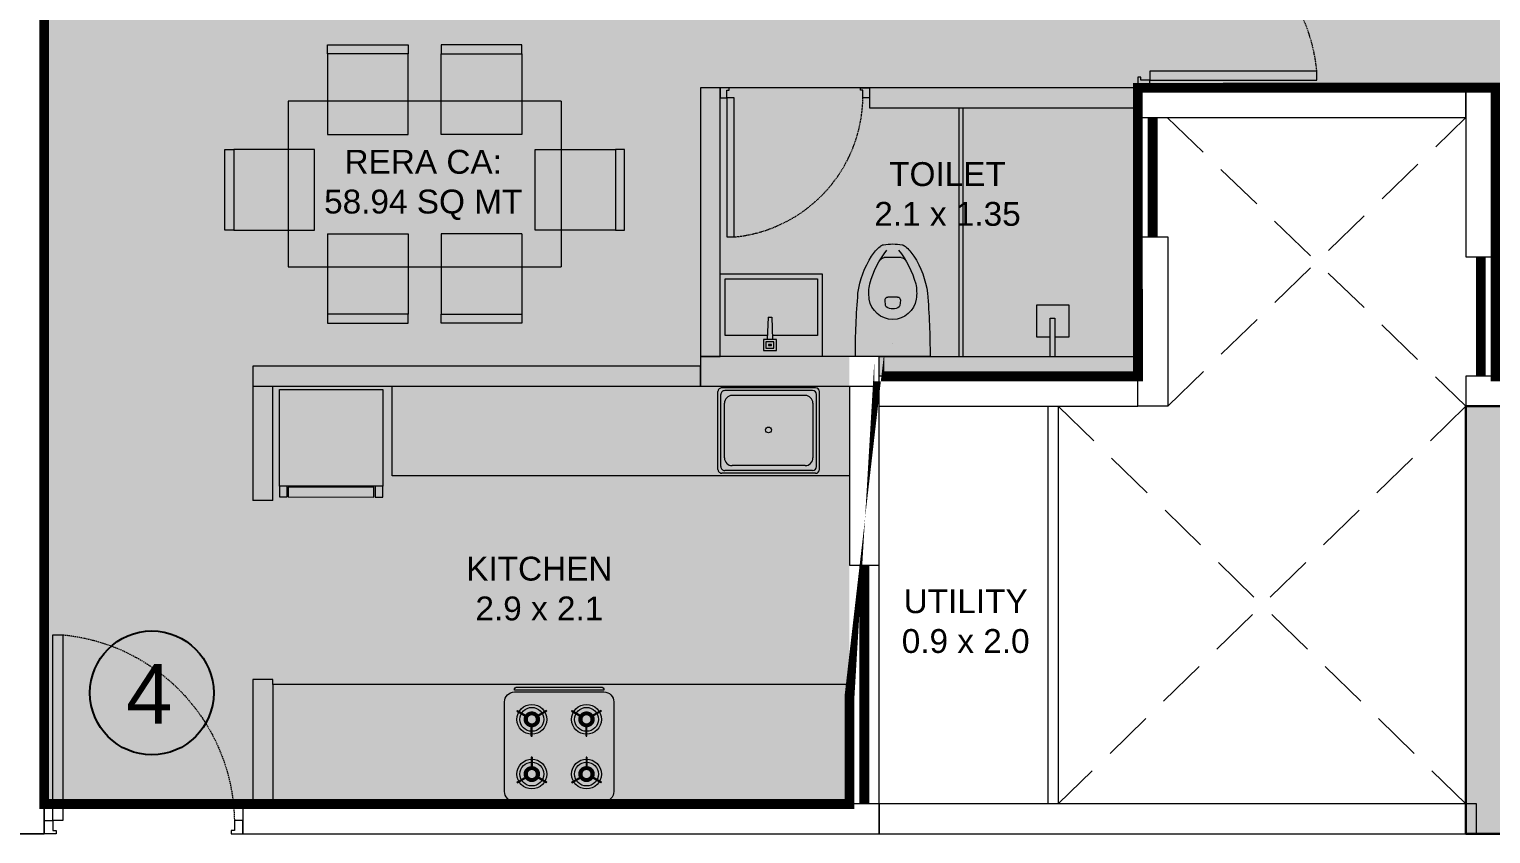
# Model space of a CAD drawing. Header units: inches. Extents: x 27644242 to 29005101, y -955243 to 216979.
# Drawn here: x 28736169 to 28743519, y -346802 to -342757 of the extents above; entities that cross this region are included whole.
import ezdxf

# ---------------------------------------------------------------- set-up
doc = ezdxf.new("R2010")
doc.units = ezdxf.units.IN
doc.header["$MEASUREMENT"] = 0
doc.set_wipeout_variables(frame=1)
for name, pattern in [('DASHED', [0.75, 0.5, -0.25]), ('DASHED2', [0.375, 0.25, -0.125]), ('HIDDEN', [0.375, 0.25, -0.125])]:
    doc.linetypes.add(name, pattern=pattern)
doc.layers.get('Defpoints').update_dxf_attribs({"color": 8})
for name, color, linetype, lineweight in [('AHC-A-COLUMN', 210, 'Continuous', 30), ('AHC-A-DUCT', 14, 'HIDDEN', 5), ('Columns', 1, 'Continuous', 25), ('DOOR', 4, 'Continuous', 0), ('ELEVATION', 40, 'Continuous', 13), ('FURN', 250, 'Continuous', 0), ('WALL', 7, 'Continuous', 20), ('WINDOW', 162, 'Continuous', 13)]:
    doc.layers.add(name, color=color, linetype=linetype, lineweight=lineweight)
doc.layers.add('BHK HATCH', color=8, linetype='Continuous', lineweight=5, transparency=0.85)
doc.layers.add('text', color=7, linetype='Continuous')
doc.styles.add('AMITS', font='arial.ttf')

# ---------------------------------------------------------------- blocks, each defined once
blk = doc.blocks.new('DOOR_750')
at = {"layer": 'DOOR'}
for points in [[(-70, 50), (-32.5, 50), (-32.5, 750), (-70, 750)], [(-750, 50), (-717.5, 50), (-717.5, 12.5), (-705, 12.5), (-705, 0), (-750, 0)], [(0, 50), (-32.5, 50), (-32.5, 12.5), (-45, 12.5), (-45, 0), (0, 0)]]:
    blk.add_lwpolyline(points, close=True, dxfattribs=at)
at = {"layer": 'DOOR', "linetype": 'DASHED', "ltscale": 10}
blk.add_arc((-2.421077079540668, 38.02074629857511), 715.1792562178572, 95.42209849767376, 179.0402507183887, dxfattribs=at)
blk = doc.blocks.new('KITCHEN')
at = {"layer": 'FURN'}
for p, q in [((-135610.396807738, 231798.9129835829, -6.80196420895e-05), (-135610.3967804788, 232190.0503932484, -6.80196420895e-05)), ((-135119.8276988504, 232209.4809657279, -6.80196420895e-05), (-135590.9658428584, 232209.4812943557, -6.80196420895e-05)), ((-135134.2065928738, 232195.1020989082, -6.80196420895e-05), (-135576.5869758541, 232195.1024005169, -6.80196420895e-05)), ((-135100.3967933704, 231798.9122316876, -6.80196420895e-05), (-135100.3967931102, 232190.0500281079, -6.80196420895e-05)), ((-135596.0179137137, 231813.2918504026, -6.80196420895e-05), (-135596.0179134736, 232175.6714994093, -6.80196420895e-05)), ((-135577.9473870879, 231857.0484814852, -6.80196420895e-05), (-135577.9471982807, 232131.914386686, -6.80196420895e-05)), ((-135171.7082867654, 232170.7759577617, -6.80196420895e-05), (-135539.0853230409, 232170.7761889008, -6.80196420895e-05)), ((-135132.8464845517, 232131.9140825215, -6.80196420895e-05), (-135132.8466733589, 231857.0481773207, -6.80196420895e-05)), ((-135114.7756603756, 231813.2911255263, -6.80196420895e-05), (-135114.7756871345, 232175.6711612883, -6.80196420895e-05)), ((-135119.8276991367, 231779.4812940964, -6.80196420895e-05), (-135590.9658431448, 231779.4809659872, -6.80196420895e-05)), ((-135134.2065931401, 231793.8601609361, -6.80196420895e-05), (-135576.5869761204, 231793.8598598058, -6.80196420895e-05)), ((-135171.7085485978, 231818.1863751068, -6.80196420895e-05), (-135539.0855848742, 231818.1866062462, -6.80196420895e-05))]:
    blk.add_line(p, q, dxfattribs=at)
blk.add_circle((-135356.2811818646, 231997.3440837172, -6.80196420895e-05), 14.57318952194355, dxfattribs=at)
for centre, radius, start, end in [((-135590.9658611147, 232190.050374992, -6.80196420895e-05), 19.43091936259141, 89.99994611887881, 179.9999461722396), ((-135576.5869941105, 232175.6714811533, -6.80196420895e-05), 19.43091936377012, 89.99994611887881, 179.9999461722396), ((-135134.2066064977, 232175.6711795446, -6.80196420895e-05), 19.4309193628743, 359.9999461722396, 89.99994611887881), ((-135119.8277124743, 232190.0500463643, -6.80196420895e-05), 19.4309193628743, 359.9999461722396, 89.99994611887881), ((-135539.0853595535, 232131.9143501736, -6.80196420895e-05), 38.86183872754022, 89.99994611887881, 179.9999461722396), ((-135171.708323278, 232131.914119034, -6.80196420895e-05), 38.86183872636153, 359.9999461722396, 89.99994611887881), ((-135539.0855483616, 231857.0484449725, -6.80196420895e-05), 38.86183872664441, 179.9999461722396, 269.9999461188789), ((-135171.7085120852, 231857.0482138331, -6.80196420895e-05), 38.86183872636153, 269.9999461188789, 359.9999461722396), ((-135590.965861374, 231798.9118853508, -6.80196420895e-05), 19.43091936259141, 180.000053747719, 270.0000538010799), ((-135576.5869943496, 231813.2918686302, -6.80196420895e-05), 19.43091936377012, 180.000053747719, 270.0000538010799), ((-135134.2066067369, 231813.2921697604, -6.80196420895e-05), 19.4309193628743, 270.0000538010799, 5.37477190742e-05), ((-135119.8277127335, 231798.91221346, -6.80196420895e-05), 19.4309193628743, 270.0000538010799, 5.37477190742e-05)]:
    blk.add_arc(centre, radius, start, end, dxfattribs=at)
blk = doc.blocks.new('FRDG')
at = {"layer": 'FURN', "color": 8, "lineweight": 0, "extrusion": (3.34319914e-08, -6.874311e-09, 0.9999999999999996), "elevation": 0.0002050832648149}
for points in [[(9345.997612685185, -728.4923106440953), (9346.508078055589, -728.4923104646708), (9346.508077863564, -727.9459958256563), (9345.997612493158, -727.9459960050802)], [(9346.508077863564, -727.9459958256563), (9346.565883324702, -727.9459958053379), (9346.565883338772, -727.9860241683583), (9346.508077877632, -727.9860241886763)], [(9346.513872441215, -727.9916598882814), (9346.565883340749, -727.9916598700003), (9346.565883499825, -728.4442234720767), (9346.513872600286, -728.444223490358)], [(9346.50807804152, -728.4522821016507), (9346.565883502657, -728.4522820813326), (9346.565883516723, -728.4923104443528), (9346.508078055589, -728.4923104646708)]]:
    blk.add_lwpolyline(points, close=True, dxfattribs=at)
blk = doc.blocks.new('hob')
at = {"layer": 'FURN', "extrusion": (2e-16, 7.342489320000001e-08, 0.9999999999999974)}
for p, q in [((-747640.0917034821, 890446.8354195151), (-747612.5579157397, 890399.1455002223)), ((-747635.7615764627, 890449.3354195151), (-747608.2277887221, 890401.6455002222)), ((-747280.1291814615, 890449.3354195151), (-747307.6629692019, 890401.6455002222)), ((-747275.799054442, 890446.8354195151), (-747303.3328421824, 890399.1455002223)), ((-747640.0917034821, 890302.1747929864), (-747612.5579157397, 890349.8647122794)), ((-747635.7615764627, 890299.6747929862), (-747608.2277887221, 890347.3647122792)), ((-747510.4817989618, 890377.0051062517), (-747565.5493744445, 890377.0051062517)), ((-747510.4817989618, 890372.0051062517), (-747565.5493744445, 890372.0051062517)), ((-747405.4089589603, 890377.0051062517), (-747350.3413834795, 890377.0051062517)), ((-747405.4089589603, 890372.0051062517), (-747350.3413834795, 890372.0051062517)), ((-747280.1291814615, 890299.6747929862), (-747307.6629692019, 890347.3647122792)), ((-747275.799054442, 890302.1747929864), (-747303.3328421824, 890349.8647122794)), ((-747640.0917034821, 890171.8354195151), (-747612.5579157397, 890124.1455002223)), ((-747635.7615764627, 890174.3354195151), (-747608.2277887221, 890126.6455002222)), ((-747280.1291814615, 890174.3354195151), (-747307.6629692019, 890126.6455002222)), ((-747275.799054442, 890171.8354195151), (-747303.3328421824, 890124.1455002223)), ((-747510.4817989618, 890102.0051062516), (-747565.5493744445, 890102.0051062516)), ((-747510.4817989618, 890097.0051062519), (-747565.5493744445, 890097.0051062519)), ((-747405.4089589603, 890102.0051062498), (-747350.3413834795, 890102.0051062498)), ((-747405.4089589603, 890097.0051062498), (-747350.3413834795, 890097.0051062498)), ((-747640.0917034821, 890027.1747929862), (-747612.5579157397, 890074.8647122794)), ((-747635.7615764627, 890024.6747929864), (-747608.2277887221, 890072.3647122794)), ((-747280.1291814615, 890024.6747929864), (-747307.6629692019, 890072.3647122794)), ((-747275.799054442, 890027.1747929862), (-747303.3328421824, 890074.8647122794))]:
    blk.add_line(p, q, dxfattribs=at)
at = {"layer": 'FURN', "extrusion": (2e-16, 7.342489320000001e-08, 0.9999999999999974), "elevation": 0.06695608915302599}
for points in [[(-747232.9450263028, 889962.0050052701), (-747682.9450263027, 889962.0050052701, -0.4142135623730929), (-747732.9450263027, 890012.0050052705), (-747732.9450263027, 890462.0050052705, -0.4142135623730951), (-747682.9450263007, 890512.0050052704), (-747232.9450263007, 890512.0050052704, -0.4142135623730971), (-747182.9450263027, 890462.0050052705), (-747182.9450263027, 890012.0050052705, -0.4142135623730951)], [(-747172.9450263007, 890462.0050052705, -0.4142135623730951), (-747157.945026301, 890447.0050052704), (-747157.9450263027, 890027.0050052701, -0.4142135623730951), (-747172.9450263028, 890012.0050052705), (-747172.9450263028, 890027.0050052701)]]:
    blk.add_lwpolyline(points, format="xyb", close=True, dxfattribs=at)
at = {"layer": 'FURN', "extrusion": (2e-16, 7.342489320000001e-08, 0.9999999999999974), "const_width": 20, "elevation": 0.06695608915302599}
for points in [[(-747625.4450263027, 890374.5050052705, 1), (-747565.445026301, 890374.5050052705, 1)], [(-747290.4457316212, 890374.5050052705, 1), (-747350.4457316212, 890374.505005272, 1)], [(-747625.4450263027, 890099.5050052704, -1), (-747565.4450263028, 890099.5050052704, -1)], [(-747290.4457316212, 890099.5050052704, 1), (-747350.4457316212, 890099.5050052704, 1)]]:
    blk.add_lwpolyline(points, format="xyb", close=True, dxfattribs=at)
at = {"layer": 'FURN', "extrusion": (2e-16, 7.342489320000001e-08, 0.9999999999999974)}
for centre, radius in [((-747595.445026301, 890374.5051062476, 0.0653756527670075), 75), ((-747595.445026301, 890374.5051062476, 0.0653756527670075), 60.00000000000001), ((-747595.445026301, 890374.5051062476, 0.0653756527670075), 37.50000000000001), ((-747320.4457316212, 890374.5051062497, 0.06537565276706461), 75), ((-747320.4457316212, 890374.5051062497, 0.06537565276706461), 60.00000000000001), ((-747320.4457316212, 890374.5051062497, 0.06537565276706461), 37.50000000000001), ((-747595.4450263028, 890099.5051062478, 0.0653554609213856), 75), ((-747595.4450263028, 890099.5051062478, 0.0653554609213856), 60.00000000000001), ((-747320.4457316212, 890099.5051062478, 0.0653554609214416), 75), ((-747320.4457316212, 890099.5051062478, 0.0653554609214416), 60.00000000000001), ((-747595.4450263028, 890099.5051062478, 0.0653554609213856), 37.50000000000001), ((-747320.4457316212, 890099.5051062478, 0.0653554609214416), 37.50000000000001)]:
    blk.add_circle(centre, radius, dxfattribs=at)
for centre, start, end in [((-747595.445026301, 890374.5051062476, 0.0653756527670075), 118.3145869005222, 121.6854130804511), ((-747320.4457316212, 890374.5051062497, 0.06537565276706461), 58.3145869195489, 61.68541298337863), ((-747320.445026301, 890374.5051062476, 0.0653756527670636), 58.3145869195489, 61.68541298337863), ((-747595.445026301, 890374.5051062476, 0.0653756527670075), 358.3145869530076, 1.685412940316937), ((-747320.4457316212, 890374.5051062497, 0.06537565276706461), 178.3145869530075, 181.6854129403169), ((-747595.445026301, 890374.5051062476, 0.0653756527670075), 238.3145869195489, 241.6854129833786), ((-747320.4457316212, 890374.5051062497, 0.06537565276706461), 298.3145869005222, 301.6854130804511), ((-747595.4450263028, 890099.5051062478, 0.0653554609213856), 118.3145869005222, 121.6854130804511), ((-747320.4457316212, 890099.5051062478, 0.0653554609214416), 58.3145869195489, 61.68541298337863), ((-747320.445026301, 890099.5051062478, 0.0653554609214416), 58.3145869195489, 61.68541298337863), ((-747595.4450263028, 890099.5051062478, 0.0653554609213856), 358.3145869530076, 1.685412940316937), ((-747320.4457316212, 890099.5051062478, 0.0653554609214416), 178.3145869530075, 181.6854129403169), ((-747595.4450263028, 890099.5051062478, 0.0653554609213856), 238.3145869195489, 241.6854129833786), ((-747320.4457316212, 890099.5051062478, 0.0653554609214416), 298.3145869005222, 301.6854130804511)]:
    blk.add_arc(centre, 85, start, end, dxfattribs=at)
blk = doc.blocks.new('DINING TBALE')
at = {"layer": 'FURN'}
for p, q in [((551.6394374225056, 1664.61049376172, 0.3026115498129918), (551.6394411908695, 1709.61049376172, 0.3026115498129918)), ((551.6394411908695, 1709.61049376172, 0.3026115498129918), (956.6394411908695, 1709.610459846212, 0.3026115498129918)), ((551.6394374225056, 1664.61049376172, 0.3026115498129918), (551.6394411908695, 1709.61049376172, 0.3026115498129918)), ((956.6394411908695, 1709.610459846212, 0.3026115498129918), (956.6394374225056, 1664.610459846212, 0.3026115498129918)), ((1528.277242697193, 1709.61049376172, 0.3026115498129918), (1123.277242697193, 1709.610459846212, 0.3026115498129918)), ((1123.277242697193, 1709.610459846212, 0.3026115498129918), (1123.277246465557, 1664.610459846212, 0.3026115498129918)), ((1528.277246465557, 1664.61049376172, 0.3026115498129918), (1528.277242697193, 1709.61049376172, 0.3026115498129918)), ((1528.277246465557, 1664.61049376172, 0.3026115498129918), (1528.277242697193, 1709.61049376172, 0.3026115498129918)), ((551.6394374225056, 1664.61049376172, 0.3026115498129918), (551.639403506997, 1259.61049376172, 0.3026115498129918)), ((956.6394374225056, 1664.610459846212, 0.3026115498129918), (551.6394374225056, 1664.61049376172, 0.3026115498129918)), ((956.6394374225056, 1664.610459846212, 0.3026115498129918), (551.6394374225056, 1664.61049376172, 0.3026115498129918)), ((956.639403506997, 1259.610459846212, 0.3026115498129918), (956.6394374225056, 1664.610459846212, 0.3026115498129918)), ((1123.277246465557, 1664.610459846212, 0.3026115498129918), (1528.277246465557, 1664.61049376172, 0.3026115498129918)), ((1123.277246465557, 1664.610459846212, 0.3026115498129918), (1528.277246465557, 1664.61049376172, 0.3026115498129918)), ((1123.277280381299, 1259.610459846212, 0.3026115498129918), (1123.277246465557, 1664.610459846212, 0.3026115498129918)), ((1528.277246465557, 1664.61049376172, 0.3026115498129918), (1528.277280381299, 1259.61049376172, 0.3026115498129918)), ((1726.246325909975, 1426.237583625829, 0.3026115498129918), (353.6703579780878, 1426.237698568497, 0.3026115498129918)), ((353.6703579783207, 1426.237583625829, 0.3026115498129918), (353.6704276530072, 594.220360763371, 0.3026115498129918)), ((1726.246325909975, 1426.237583625829, 0.3026115498129918), (1726.246256234939, 594.220245820703, 0.3026115498129918)), ((551.639403506997, 1259.61049376172, 0.3026115498129918), (956.639403506997, 1259.610459846212, 0.3026115498129918)), ((1528.277280381299, 1259.61049376172, 0.3026115498129918), (1123.277280381299, 1259.610459846212, 0.3026115498129918)), ((35.04572732385714, 779.3267953547183, 0.3026115498129918), (35.04576123959851, 1184.326795354718, 0.3026115498129918)), ((35.04576123959851, 1184.326795354718, 0.3026115498129918), (80.0457612395985, 1184.326791586354, 0.3026115498129918)), ((80.0457612395985, 1184.326791586354, 0.3026115498129918), (80.04572732385714, 779.3267915863544, 0.3026115498129918)), ((80.0457612395985, 1184.326791586354, 0.3026115498129918), (80.04572732385714, 779.3267915863544, 0.3026115498129918)), ((485.0457612395985, 1184.326757670846, 0.3026115498129918), (80.0457612395985, 1184.326791586354, 0.3026115498129918)), ((485.0457273238571, 779.3267576708458, 0.3026115498129918), (485.0457612395985, 1184.326757670846, 0.3026115498129918)), ((1594.870922648231, 1184.326757670846, 0.3026115498129918), (1999.870922648231, 1184.326791586354, 0.3026115498129918)), ((1594.870956563973, 779.3267576708458, 0.3026115498129918), (1594.870922648231, 1184.326757670846, 0.3026115498129918)), ((2044.870922648231, 1184.326795354718, 0.3026115498129918), (1999.870922648231, 1184.326791586354, 0.3026115498129918)), ((1999.870922648231, 1184.326791586354, 0.3026115498129918), (1999.870956563973, 779.3267915863544, 0.3026115498129918)), ((1999.870922648231, 1184.326791586354, 0.3026115498129918), (1999.870956563973, 779.3267915863544, 0.3026115498129918)), ((2044.870956563973, 779.3267953547183, 0.3026115498129918), (2044.870922648231, 1184.326795354718, 0.3026115498129918)), ((80.04572732385714, 779.3267915863544, 0.3026115498129918), (35.04572732385714, 779.3267953547183, 0.3026115498129918)), ((80.04572732385714, 779.3267915863544, 0.3026115498129918), (35.04572732385714, 779.3267953547183, 0.3026115498129918)), ((80.04572732385714, 779.3267915863544, 0.3026115498129918), (485.0457273238571, 779.3267576708458, 0.3026115498129918)), ((551.639403506997, 760.8472781460732, 0.3026115498129918), (551.6393695912557, 355.8472781460732, 0.3026115498129918)), ((551.639403506997, 760.8472442303319, 0.3026115498129918), (956.639403506997, 760.8472781460732, 0.3026115498129918)), ((956.639403506997, 760.8472781460732, 0.3026115498129918), (956.6394374225056, 355.8472781460732, 0.3026115498129918)), ((1123.277280381299, 760.8472781460732, 0.3026115498129918), (1123.277246465557, 355.8472781460732, 0.3026115498129918)), ((1528.277280381299, 760.8472442303319, 0.3026115498129918), (1123.277280381299, 760.8472781460732, 0.3026115498129918)), ((1528.277280381299, 760.8472781460732, 0.3026115498129918), (1528.277314296807, 355.8472781460732, 0.3026115498129918)), ((1999.870956563973, 779.3267915863544, 0.3026115498129918), (1594.870956563973, 779.3267576708458, 0.3026115498129918)), ((1999.870956563973, 779.3267915863544, 0.3026115498129918), (2044.870956563973, 779.3267953547183, 0.3026115498129918)), ((1999.870956563973, 779.3267915863544, 0.3026115498129918), (2044.870956563973, 779.3267953547183, 0.3026115498129918)), ((353.6704276530072, 594.220360763371, 0.3026115498129918), (1726.246256234939, 594.220245820703, 0.3026115498129918)), ((956.6393695912557, 355.8472888551187, 0.3026115498129918), (551.6393695912557, 355.8472549393773, 0.3026115498129918)), ((956.6393695912557, 355.8472888551187, 0.3026115498129918), (551.6393695912557, 355.8472549393773, 0.3026115498129918)), ((551.6393695912557, 355.8472549393773, 0.3026115498129918), (551.6393733596196, 310.8472549393773, 0.3026115498129918)), ((551.6393695912557, 355.8472549393773, 0.3026115498129918), (551.6393733596196, 310.8472549393773, 0.3026115498129918)), ((551.6393733596196, 310.8472549393773, 0.3026115498129918), (956.6393733596196, 310.8472888551187, 0.3026115498129918)), ((956.6393733596196, 310.8472888551187, 0.3026115498129918), (956.6393695912557, 355.8472888551187, 0.3026115498129918)), ((1123.277174865943, 310.8472888551187, 0.3026115498129918), (1123.277178634307, 355.8472888551187, 0.3026115498129918)), ((1528.277174865943, 310.8472549393773, 0.3026115498129918), (1123.277174865943, 310.8472888551187, 0.3026115498129918)), ((1123.277178634307, 355.8472888551187, 0.3026115498129918), (1528.277178634307, 355.8472549393773, 0.3026115498129918)), ((1123.277178634307, 355.8472888551187, 0.3026115498129918), (1528.277178634307, 355.8472549393773, 0.3026115498129918)), ((1528.277178634307, 355.8472549393773, 0.3026115498129918), (1528.277174865943, 310.8472549393773, 0.3026115498129918)), ((1528.277178634307, 355.8472549393773, 0.3026115498129918), (1528.277174865943, 310.8472549393773, 0.3026115498129918))]:
    blk.add_line(p, q, dxfattribs=at)
blk = doc.blocks.new('A$C3C731254-flat-1')
at = {"layer": 'FURN'}
for p, q in [((-77430.43748000963, -2819.970071324147), (-77430.67847345052, -2801.689654865302)), ((-77430.43748003093, -2801.689654865157), (-77317.8748892299, -2796.971816414385)), ((-77430.43748000963, -2819.970071324147), (-77317.87488921489, -2824.687909652857))]:
    blk.add_line(p, q, dxfattribs=at)
for points in [[(-77233.28092653771, -3060.590108068543), (-77647.68076634045, -3060.590108293196), (-77647.6807665959, -2547.467935639521), (-77233.28092680452, -2547.467935414868)], [(-77262.74279708727, -2843.048399874649), (-77262.74279714511, -2778.289552053029), (-77317.87488925141, -2778.289552060189), (-77317.87488920493, -2843.04839988178)], [(-77274.95999168088, -2830.831205317023), (-77274.95999170274, -2790.506746669416), (-77305.65769463503, -2790.506746663305), (-77305.65769462456, -2830.831205310911)], [(-77287.17718628586, -2818.614010713907), (-77287.17718628311, -2802.723941240285), (-77293.44050005279, -2802.723941243661), (-77293.44050003283, -2818.614010717312)]]:
    blk.add_lwpolyline(points, close=True, dxfattribs=at)
blk.add_lwpolyline([(-77338.50133330109, -2823.82339306979), (-77338.50133318597, -3036.155718951602), (-77623.24637716833, -3036.155719105969), (-77623.24637740865, -2571.902324800263), (-77338.50133343766, -2571.902324645896), (-77338.50133330381, -2797.836333065352)], dxfattribs=at)
blk = doc.blocks.new('A$C3D5F2F58')
at = {"color": 0, "linetype": 'ByBlock'}
blk.add_wipeout([(187.50011628095314, 0.0007029809106882112), (-187.49988645238258, 0.002141109449553369), (-185.4461327599712, -124.79427701764467), (-182.64319708290714, -194.17809506666697), (-178.67937656536208, -263.2553945867189), (-175.94513293807603, -301.96418667944084), (-169.5233772166112, -348.5784110480934), (-150.65958313053636, -414.79895548603076), (-143.60576840086605, -432.7434513807498), (-131.4359386546992, -459.4194672303872), (-111.55101623162273, -495.3515091896269), (-106.00146373602581, -504.16207614979146), (-86.31187905213665, -529.656873245913), (-71.77004263157346, -545.0922721066611), (-63.7535681235704, -552.6522667291487), (-55.820945889355016, -558.0207123471199), (-40.62732903216272, -561.9569644665341), (-22.650784500767486, -564.0576937184092), (3.1191860226782637, -564.9819712372704), (29.623588182085655, -563.386044606136), (46.7036936595033, -560.9708889653714), (55.816613053843184, -558.0211040811308), (74.1694634542315, -542.702967029331), (100.9077609306371, -511.3725559020884), (135.40578869359751, -451.2000398289068), (158.3135983791637, -392.2332935974886), (171.18299652454425, -340.03528904007953), (178.86706809347294, -260.36256015572616), (185.06888550975071, -136.10103552398238), (187.40490855322727, -46.04541111191347)], dxfattribs=at)
for p, q in [((-187.5010972647469, 0.0007029809116829711), (187.5010972647469, -0.0007029809116829711)), ((-0.0001206899869430345, -62.50032787627106), (-0.0001206899869430345, -62.50032787627106)), ((-38.34417684682921, -282.4441069934812), (-35.83019779135429, -255.1767006467769)), ((35.8281326717879, -255.1771965825794), (38.34190726578163, -282.4443945058781)), ((-24.19961533470996, -297.9528777467137), (24.19722946341426, -297.9530591965788)), ((-42.54204804944675, -496.8174885845067), (42.53839828186392, -496.8178075689004))]:
    blk.add_line(p, q, dxfattribs=at)
at = {"color": 0, "linetype": 'ByBlock', "extrusion": (0, 0, -1)}
for centre, major_axis, ratio, start_param, end_param in [((3903.021715754829, 5.336121362867516), (4087.626111640523, 164.3945008557587), 0.9402469974905732, 3.100231840976132, 3.182953466203625), ((-3903.021442387271, 5.368060991073435), (-4087.624769956175, 164.4278580952963), 0.9402470159297139, 3.100231840975885, 3.182953466203453), ((-0.0009514335361018311, -305.0664631726902), (84.37101153350417, 84.3710115335042), 0.9999999999999825, 4.0733299556064, 6.922251383800011), ((86.94657025271954, -319.104996327497), (146.6450412105385, 146.6450412105385), 0.9999999999999918, 3.705861349966813, 4.079164587688122), ((-24.19956207924042, -283.7482577751036), (10.0441831062959, 10.0441831062959), 0.9999999999995852, 2.356198239399527, 4.018928911878863), ((-27.34333802255787, -255.9594638445444), (6.026525934484352, 6.026525934484353), 0.9999999999973382, 4.018939732921321, 4.852375116918253), ((-0.001057996767485747, -292.2711204833024), (-38.16791187460797, 38.16791187460796), 0.9999999999999851, 0.139987881863427, 1.430815943345945), ((24.19728271947315, -283.7484392249714), (-10.04417346387967, 10.04417346387967), 0.9999999999995556, 2.264264766379833, 3.926994566194867), ((27.34126703434958, -255.9596688687827), (6.026537183955396, 6.026537183955397), 0.9999999999970494, -0.1399786381201538, 0.6934719302451016), ((-86.94888745475691, -319.1043443575218), (-146.6450412105745, 146.6450412105745), 0.9999999999999966, 2.204028217905958, 2.577331455627266), ((275.8096101164956, -257.5165176812914), (321.4138594013794, 321.4138594013795), 0.9999999999999842, 3.353440802212683, 3.793890346916726), ((326.3046916335552, -245.8093728538863), (-323.4226960226756, 323.4226960226755), 0.9999999999998977, 4.816657477375592, 5.235079919721876), ((-326.3066865018882, -245.806926078347), (-323.4226960226392, 323.4226960226392), 0.9999999999998939, 2.618908689068238, 3.037332178612136), ((-275.8114654978235, -257.514449539239), (-321.413859401371, 321.4138594013709), 0.9999999999999198, 2.489302284144396, 2.92975182884846), ((119.317531459139, -350.4991460226909), (192.8483156408264, 192.8483156408265), 0.9999999999996505, 3.092098341611679, 3.328461824491127), ((-42.54196283946294, -474.0900966303486), (16.07069297006956, 16.07069297006956), 0.9999999999997307, 2.356198239399343, 3.38783600578178), ((42.53848349126565, -474.0904156141503), (16.0707090407633, 16.0707090407633), 0.9999999999999711, 1.324558553155231, 2.356198239399556), ((-119.3203113403979, -350.4982513199195), (192.848315640911, 192.8483156409111), 0.9999999999995629, 1.383934654308197, 1.620297613588678), ((-40.86965387194141, -527.3831097477766), (24.10605552579581, 24.10605552579582), 0.9999999999997885, 2.52830116013461, 3.092098516144597), ((-0.001305734640482115, -292.2739921861062), (-192.8462850393787, 192.8462850393787), 0.9999999999999838, 3.754889937231234, 4.099098604700583), ((40.86554763679669, -527.3834161899506), (24.10603945512559, 24.1060394551256), 0.9999999999991802, 1.620297613588609, 2.184094812518512)]:
    blk.add_ellipse(centre, major_axis=major_axis, ratio=ratio, start_param=start_param, end_param=end_param, dxfattribs=at)
blk = doc.blocks.new('A$C3E645E75')
at = {"extrusion": (0, 0, -1), "zscale": -0.9999999999999998, "rotation": 179.9999999999989}
blk.add_blockref('A$C3D5F2F58', (0.0001145812657341594, 0.001422045185563547), dxfattribs=at)
blk = doc.blocks.new('A$C3A956F37-flat-1')
at = {"layer": 'FURN'}
blk.add_line((-168.3018512507224, 90.21167682122905), (-6.357986057992093e-05, 90.21167732175672), dxfattribs=at)
for points in [[(-97.08217719242748, 66.7323122372909), (-97.08217699390661, -2.887973096221685e-07), (-258.5135283042036, -7.690396159887314e-07), (-258.5135287844423, 161.4313505413011), (-97.08217747414528, 161.4313510215434), (-97.08217726227304, 90.21167703301762)], [(-6.351125193759799e-05, 67.13475424569333), (-191.3787742581335, 67.13475367650972), (-191.3787743267858, 90.21167675257311), (-168.3018512507224, 90.21167682122905)]]:
    blk.add_lwpolyline(points, dxfattribs=at)
blk = doc.blocks.new('A$C4D4B4B8A')
at = {"layer": 'Defpoints', "ltscale": 500}
blk.add_lwpolyline([(250.0175805352628, 150.0000000034197, 50, 50, 0), (4100.000483777374, 150.0000000044529, 50, 50, 0), (4100.000483773649, 2400.007080021052, 50, 50, 0), (4250.000480554998, 2399.992913547117, 50, 50, 0), (4250.000480554998, 2299.999996785074, 50, 50, 0), (5550.315692935139, 2299.98583031114, 50, 50, 0), (5550.098537929356, 3749.971660619267, 50, 50, 0), (7350.017574097961, 3749.999993566424, 50, 50, 0), (7350.017574097961, 2300.037213738309, 50, 50, 0), (9750.017574097961, 2300.037213738307, 50, 50, 0), (9749.999409079552, 7747.70853935901, 50, 50, 0), (6450.008495170623, 7747.803542885667, 50, 50, 0), (6450.026664163917, 7750.094988395635, 50, 50, 0), (3450.017577979714, 7749.99999059923, 50, 50, 0), (3450.017577264458, 7749.999993535035, 50, 50, 0), (50.00000023841858, 7749.999989942022, 50, 50, 0), (50.00000023841858, 149.9999967845215, 50, 50, 0), (1450.018064070493, 150.0000000037253, 50, 50, 0)], format="xyseb", dxfattribs=at)
at = {"layer": 'ELEVATION', "ltscale": 500}
blk.add_line((5100.004055913538, 149.9797812598117), (5099.996898751706, 2150.001610334526), dxfattribs=at)
blk.add_lwpolyline([(4250.000480554998, 2150.000000003725), (5150.000477332622, 2150.000000003725), (5150.000477332622, 149.9813915906125), (4250.000480554998, 149.9813915906125)], close=True, dxfattribs=at)
at = {"layer": 'FURN', "ltscale": 500}
for p, q in [((4199.999997019768, 3749.999993566424), (3449.999997019768, 3749.999993566424)), ((4650.141724508256, 3649.999996785074), (4650.141724508256, 2399.898709072222)), ((4670.141724508256, 3649.999996785074), (4670.141724508256, 2399.898709072222)), ((1800.000483773649, 1800.000000003653), (1800.000483773649, 2250.000000003653)), ((4100.000483773649, 1800.000000003653), (1800.000483773649, 1800.000000003653)), ((4100.000483773649, 750.0000000038854), (1200.000483773649, 750.0000000037398))]:
    blk.add_line(p, q, dxfattribs=at)
at = {"layer": 'WALL', "ltscale": 500}
for p, q in [((3350.000000238419, 2399.999996785074), (3350.000000238419, 2250.000000003725)), ((5550.21666849032, 2299.999996785074), (4250.000480554998, 2299.999996785074)), ((5550.21666849032, 2150.000000003725), (5550.21666849032, 2299.999996785074)), ((1100.0004869923, 2250.000000003725), (1100.0004869923, 1675.000000003725)), ((1200.000483773649, 1675.000000003725), (1200.000483773649, 2250.000000003725)), ((3350.000000238419, 2250.000000003725), (4250.000480554998, 2250.000000003725)), ((4100.000483773649, 2250.000000003725), (4100.000483773649, 1350.000000003565)), ((4250.000480554998, 2150.000000003725), (5550.21666849032, 2150.000000003725)), ((1200.000483773649, 1675.000000003725), (1100.0004869923, 1675.000000003725)), ((4100.000483773649, 1350.000000003565), (4250.000480554998, 1350.000000003565)), ((1100.0004869923, 775.0000000037253), (1100.0004869923, 150.0000000037398)), ((1200.000483773649, 775.0000000037253), (1100.0004869923, 775.0000000037253)), ((1200.000483773649, 750.0000000037398), (1200.000483773649, 775.0000000037253)), ((1200.000483773649, 750.0000000037398), (1200.000483773649, 150.0000000037398)), ((1100.0004869923, 150.0000000037398), (1200.000483773649, 150.0000000037398))]:
    blk.add_line(p, q, dxfattribs=at)
for points in [[(-100, 0), (50.00000023841858, 0), (50.00000023841858, 7899.999986726529), (-100, 7899.999986726529)], [(3350.000000238419, 2399.999996785074), (3449.999997019768, 2399.999996785074), (3449.999997019768, 3749.999993566424), (3350.000000238419, 3749.999993566424)], [(4199.999997019768, 3749.999993566424), (4199.999997019768, 3649.999996785074), (5549.972365885973, 3649.999996785074), (5549.972365885973, 3749.999993566424)], [(5549.972365885973, 3599.999996785074), (7199.99997087568, 3599.999996785074), (7199.99997087568, 3749.999993566424), (5549.972365885973, 3749.999993566424)], [(7349.99996765703, 3750.000660457459), (7199.99997087568, 3750.000660457459), (7199.99997087568, 2900.00066367611), (7349.99996765703, 2900.00066367611)], [(5700.21666527167, 2150.000000003725), (5550.21666849032, 2150.000000003725), (5550.21666849032, 2999.999996785074), (5700.21666527167, 2999.999996785074)], [(1100.0004869923, 2349.999996785074), (1100.0004869923, 2250.000000003725), (3350.000000238419, 2250.000000003725), (3350.000000238419, 2349.999996785074)], [(7200.063756939024, 2300.037880629345), (7200.063756939024, 2150.037883847996), (9749.99996765703, 2150.037883847994), (9749.99996765703, 2300.037880629343)], [(1050.00048340857, 0), (4250.000483777374, 1.737134880386293e-10), (4250.000483777374, 150.0000000038999), (1050.00048340857, 150.0000000037253)]]:
    blk.add_lwpolyline(points, close=True, dxfattribs=at)
at = {"layer": 'WINDOW', "ltscale": 500, "const_width": 50}
for points in [[(5625.216666880995, 2999.999996785074), (5625.216666880995, 3599.999996785074)], [(7274.999969266355, 2900.00066367611), (7274.999969266355, 2300.037880629345)], [(4175.000482164323, 1350.000000003565), (4175.000482164323, 150.0000000038999)]]:
    blk.add_lwpolyline(points, dxfattribs=at)
at = {"rotation": 269.9999999999912}
for name, p in [('A$C3C731254-flat-1', (6510.590105075389, -74833.28092975309)), ('A$C3A956F37-flat-1', (5042.46851548925, 2399.898645492372))]:
    blk.add_blockref(name, p, dxfattribs=at)
at = {"layer": 'DOOR', "xscale": 1.200000000020023, "yscale": 1.200000000020023, "zscale": 1.200000000020023, "rotation": 270}
blk.add_blockref('DOOR_750', (5549.972365885973, 3749.895174933365), dxfattribs=at)
at = {"layer": 'DOOR', "xscale": -1.333333977559269, "yscale": 1.333333977559269, "zscale": 1.333333977559269}
blk.add_blockref('DOOR_750', (50.00000023841858, 0), dxfattribs=at)
at = {"layer": 'FURN', "ltscale": 1000}
blk.add_blockref('DINING TBALE', (923.7537440024316, 2255.779750964371, -0.3026115498129918), dxfattribs=at)
at = {"layer": 'FURN', "extrusion": (6.405421399998642e-09, 9.364847400000934e-09, 1), "xscale": -950.0000000000178, "yscale": 950.0000000000115, "zscale": 950.0000000000107, "rotation": 89.97491652646744}
blk.add_blockref('FRDG', (-686427.2816921443, 8881232.6024758, 0.1067853320798501), dxfattribs=at)
at = {"layer": 'FURN'}
for name, p, rotation in [('KITCHEN', (139049.0018705837, -229967.4809840004, 6.801964208949518e-05), 359.9999999999918), ('hob', (892876.9912681319, 747895.6274379063, -4.002643890999025e-06), 90.0000000000086)]:
    blk.add_blockref(name, p, dxfattribs=dict(at, rotation=rotation))
at = {"layer": 'text', "ltscale": 100, "char_height": 120, "width": 1715.234679162502, "style": 'AMITS'}
for s, insert, attachment_point in [('\\pxqc;RERA CA: \\P58.94 SQ MT', (2814.000328231603, 3085.097042042064), 9), ('\\pxqc;TOILET\\P2.1 x 1.35', (3735.313329257071, 3054.47521395846), 7), ('\\pxqc;KITCHEN\\P2.9 x 2.1', (1682.733127944171, 1070.980038137757), 7), ('\\pxqc;UTILITY\\P0.9 x 2.0', (3826.718792676926, 1229.001353456581), 1)]:
    blk.add_mtext(s, dxfattribs=dict(at, insert=insert, attachment_point=attachment_point))
at = {"layer": 'FURN', "extrusion": (0, 0, -1), "zscale": -1, "rotation": 359.9997802697439}
blk.add_blockref('A$C3E645E75', (-4317.500017017126, 2399.999996785074), dxfattribs=at)
at = {"layer": 'BHK HATCH', "ltscale": 500, "true_color": 0xff00ff}
h = blk.add_hatch(color=6, dxfattribs=at)
h.dxf.hatch_style = 1
edge = h.paths.add_edge_path()
edge.add_line((250.0175805352628, 150.0000000034197), (4100.000483777374, 150.0000000044529))
edge.add_line((4100.000483777374, 150.0000000044529), (4100.000483773649, 2400.007080021052))
edge.add_line((4100.000483773649, 2400.007080021052), (4250.000480554998, 2399.992913547117))
edge.add_line((4250.000480554998, 2399.992913547117), (4250.000480554998, 2299.999996785074))
edge.add_line((4250.000480554998, 2299.999996785074), (5550.315692935139, 2299.98583031114))
edge.add_line((5550.315692935139, 2299.98583031114), (5550.098537929356, 3749.971660619267))
edge.add_line((5550.098537929356, 3749.971660619267), (7350.017574097961, 3749.999993566424))
edge.add_line((7350.017574097961, 3749.999993566424), (7350.017574097961, 2300.037213738309))
edge.add_line((7350.017574097961, 2300.037213738309), (9750.017574097961, 2300.037213738307))
edge.add_line((9750.017574097961, 2300.037213738307), (9749.999409079552, 7747.708539359012))
edge.add_line((9749.999409079552, 7747.70853935901), (6450.008495170623, 7747.803542885667))
edge.add_line((6450.008495170623, 7747.803542885667), (6450.026664163917, 7750.094988395635))
edge.add_line((6450.026664163917, 7750.094988395635), (3450.017577979714, 7749.99999059923))
edge.add_line((3450.017577979714, 7749.99999059923), (3450.017577264458, 7749.999993535035))
edge.add_line((3450.017577264458, 7749.999993535035), (50.00000023841858, 7749.999989942022))
edge.add_line((50.00000023841858, 7749.999989942022), (50.00000023841858, 149.9999967845224))
edge.add_line((50.00000023841858, 149.9999967845215), (1450.018064070493, 150.0000000037253))
at = {"layer": 'ELEVATION', "ltscale": 500}
blk.add_line((4250.000480554998, 2399.99999678442), (5550.21666849032, 2399.99999678442), dxfattribs=at)
at = {"layer": 'WALL', "ltscale": 500}
for p, q in [((4250.000480554998, 2399.999996785074), (3350.000000238419, 2399.999996785074)), ((4250.000480554998, 1350.000000003565), (4250.000480554998, 2399.999996785074))]:
    blk.add_line(p, q, dxfattribs=at)
at = {"layer": 'DOOR', "rotation": 180}
blk.add_blockref('DOOR_750', (3449.999997019768, 3749.999993566424), dxfattribs=at)
blk = doc.blocks.new('FFFF')
at = {"layer": 'Columns', "ltscale": 500, "transparency": 33554610}
h = blk.add_hatch(color=256, dxfattribs=at)
h.dxf.hatch_style = 1
h.paths.add_polyline_path([(27448525.24615743, -46437.56585687399), (27450525.24615743, -46437.56585687399), (27450525.24615743, -48237.56585687399), (27450525.24615743, -48387.56585687399), (27450725.24615743, -48387.56585687399), (27450725.24615743, -46237.56585687399), (27446125.24615743, -46237.56585687399), (27446125.24615743, -48387.56585687399), (27446325.24615743, -48387.56585687399), (27446325.24615743, -48237.56585687399), (27446325.24615743, -46437.56585687399), (27448325.24615743, -46437.56585687399), (27448325.24615743, -48237.56585687399), (27448325.24615743, -48387.56585687399), (27448525.24615743, -48387.56585687399), (27448525.24615743, -48237.56585687399), (27448519.53533646, -48237.56585687399), (27448525.24615743, -48232.44075227244)])
at = {"color": 8, "ltscale": 500}
for p, q in [((27446325.24615743, -46437.56585687399), (27448325.24615743, -48237.56585687399)), ((27448325.24615743, -46437.56585687399), (27446325.24615743, -48237.56585687399)), ((27448519.53533646, -48237.56585687399), (27450525.24615743, -46437.56585687399)), ((27448525.24615743, -46437.56585687399), (27450525.24615743, -48237.56585687399))]:
    blk.add_line(p, q, dxfattribs=at)
at = {"layer": 'AHC-A-COLUMN', "ltscale": 500}
for p, q in [((27446125.24615743, -48387.56585687399), (27446125.24615743, -46237.56585687399)), ((27446125.24615743, -46237.56585687399), (27450725.24615743, -46237.56585687399)), ((27450725.24615743, -48387.56585687399), (27450725.24615743, -46237.56585687399)), ((27446325.24615743, -46437.56585687399), (27448325.24615743, -46437.56585687399)), ((27446325.24615743, -48387.56585687399), (27446325.24615743, -46437.56585687399)), ((27448325.24615743, -48387.56585687399), (27448325.24615743, -46437.56585687399)), ((27450525.24615743, -46437.56585687399), (27448525.24615743, -46437.56585687399)), ((27448525.24615743, -48387.56585687399), (27448525.24615743, -46437.56585687399)), ((27450525.24615743, -48387.56585687399), (27450525.24615743, -46437.56585687399)), ((27446325.24615743, -48237.56585687399), (27446875.24615743, -48237.56585687399)), ((27446875.24615743, -48237.56585687399), (27446875.24615743, -48387.56585687399)), ((27447775.24615743, -48237.56585687399), (27447775.24615743, -48387.56585687399)), ((27447775.24615743, -48237.56585687399), (27448325.24615743, -48237.56585687399)), ((27448519.53533646, -48237.56585687399), (27449025.24615743, -48237.56585687399)), ((27449025.24615743, -48237.56585687399), (27449025.24615743, -48387.56585687399)), ((27449925.24615743, -48237.56585687399), (27449925.24615743, -48387.56585687399)), ((27449925.24615743, -48237.56585687399), (27450525.24615743, -48237.56585687399)), ((27446125.24615743, -48387.56585687399), (27446875.24615743, -48387.56585687399)), ((27447775.24615743, -48387.56585687399), (27449025.24615743, -48387.56585687399)), ((27449925.24615743, -48387.56585687399), (27450725.24615743, -48387.56585687399))]:
    blk.add_line(p, q, dxfattribs=at)
at = {"layer": 'FURN', "ltscale": 500}
blk.add_line((27446875.24615743, -48387.56585687399), (27449925.24615743, -48387.56585687399), dxfattribs=at)
at = {"layer": 'text', "ltscale": 100, "char_height": 300, "width": 1823.982881505042, "attachment_point": 1, "style": 'AMITS'}
for insert in [(27446404.42097889, -46901.19155707996), (27448631.11521077, -46901.19155707996)]:
    blk.add_mtext('\\pxqc;{\\H0.833333x;LIFT\\P\\H0.6x;2.0 x 1.8\\P10 P}', dxfattribs=dict(at, insert=insert))

msp = doc.modelspace()

# ---------------------------------------------------------------- block references
at = {"color": 2, "ltscale": 500, "xscale": -1}
msp.add_blockref('A$C4D4B4B8A', (28736143.88486356, -346801.7066878085), dxfattribs=at)

# ---------------------------------------------------------------- next in the draw order: block references
at = {"color": 2, "ltscale": 500}
msp.add_blockref('A$C4D4B4B8A', (28736193.87296088, -346801.7066878085), dxfattribs=at)

# ---------------------------------------------------------------- next in the draw order: linework, layer by layer
at = {"layer": 'AHC-A-DUCT', "linetype": 'DASHED2', "ltscale": 1000}
for p, q in [((28741892.24311295, -343201.7066910234), (28743393.93671782, -344651.6688039606)), ((28741894.08962615, -344651.614278955), (28743394.15387283, -343201.7066910234)), ((28743393.93671782, -344651.6694709818), (28741343.87343821, -346651.7252962179)), ((28741343.87343821, -344651.7066878048), (28743393.93671782, -346651.7439046312))]:
    msp.add_line(p, q, dxfattribs=at)
at = {"layer": 'text', "color": 1, "ltscale": 500}
msp.add_circle((28736785.38088586, -346093.4122736948), 311.4190134853125, dxfattribs=at)
at = {"layer": 'WALL', "ltscale": 500}
msp.add_lwpolyline([(28740443.87344466, -346801.7066878084), (28743447.3619563, -346801.7066878084), (28743447.3619563, -346651.7439046312), (28740443.87344466, -346651.7439046312)], close=True, dxfattribs=at)

# ---------------------------------------------------------------- next in the draw order: block references
at = {"layer": 'AHC-A-DUCT', "ltscale": 500}
msp.add_blockref('FFFF', (1297268.690560386, -298414.1029470866), dxfattribs=at)

# ---------------------------------------------------------------- next in the draw order: texts
at = {"layer": 'text', "color": 1, "ltscale": 100, "insert": (28736399.44873428, -345948.9728523918), "char_height": 300, "width": 744.9060423374176, "attachment_point": 1, "style": 'AMITS'}
msp.add_mtext('\\pxqc;4', dxfattribs=at)

doc.saveas('drawing.dxf')
